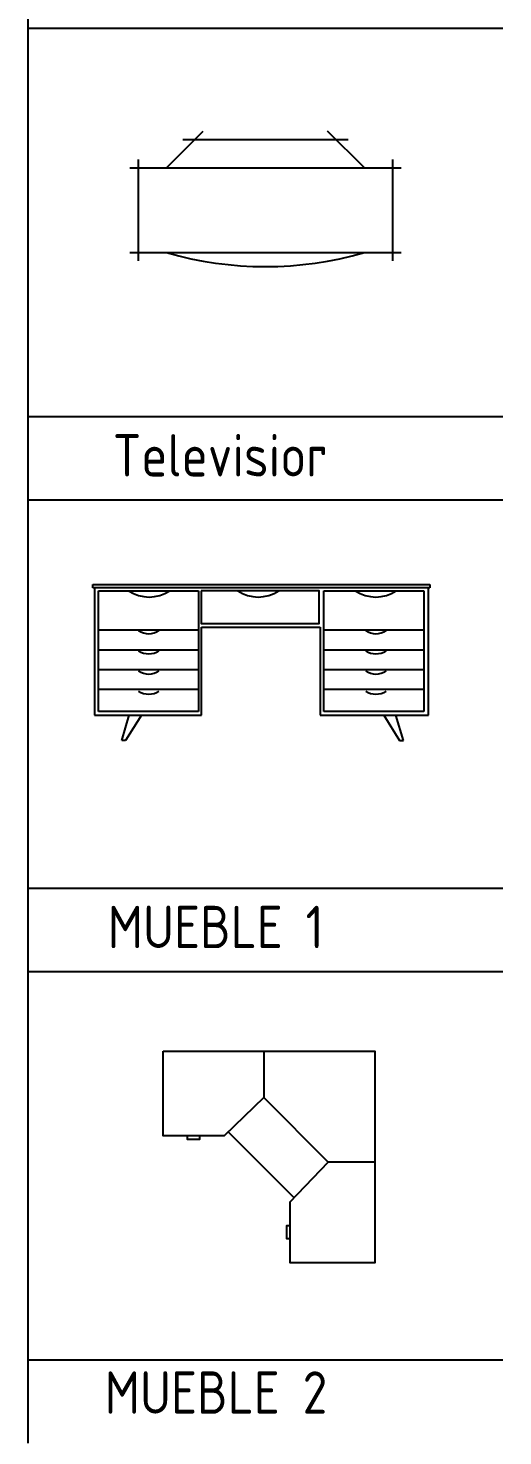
# Model space of a CAD drawing. Header units: millimetres. Extents: x 2198.5 to 2287.8, y 1208.8 to 1298.1.
# Drawn here: x 2221.98 to 2225.34, y 1267.83 to 1277.81 of the extents above; entities that cross this region are included whole.
import ezdxf

# ---------------------------------------------------------------- set-up
doc = ezdxf.new("R2010")
doc.units = ezdxf.units.MM
doc.layers.add('2', color=7, linetype='Continuous')
doc.styles.add('ARCHQUICK', font='ARCHQUIK.SHX')

# ---------------------------------------------------------------- blocks, each defined once
blk = doc.blocks.new('tele')
for p, q in [((181.2835, 75.7674), (181.2835, 74.8074)), ((181.5835, 75.7674), (181.5835, 74.8074)), ((181.6135, 75.7374), (181.2535, 75.7374)), ((181.5835, 75.6374), (181.7135, 75.5074)), ((181.6835, 75.5798), (181.6835, 74.995)), ((181.5835, 74.9374), (181.7135, 75.0674)), ((181.6135, 74.8374), (181.2535, 74.8374))]:
    blk.add_line(p, q)
blk.add_arc((182.4835, 75.2874), 1.25, 163.7398, 196.2602)
blk = doc.blocks.new('MUEBLE')
at = {"linetype": 'ByBlock'}
for p, q in [((180.3931, 72.2587), (182.382, 72.2587)), ((180.3931, 72.2387), (180.3931, 72.2587)), ((182.382, 72.2387), (180.3931, 72.2387)), ((180.4041, 72.2366), (180.4041, 71.4866)), ((182.3731, 71.4866), (182.3731, 72.2366)), ((182.382, 72.2587), (182.382, 72.2387)), ((180.4262, 71.5077), (180.4262, 72.22)), ((180.4262, 72.22), (181.0166, 72.22)), ((181.0166, 72.22), (181.0166, 71.5077)), ((181.7562, 72.22), (182.3466, 72.22)), ((181.7562, 71.5077), (181.7562, 72.22)), ((182.3466, 72.22), (182.3466, 71.5077)), ((180.4262, 71.99), (181.0166, 71.99)), ((181.0341, 71.4866), (181.0341, 72.0066)), ((181.0341, 72.0066), (181.7341, 72.0066)), ((181.7341, 72.0066), (181.7341, 71.4866)), ((181.7562, 71.99), (182.3466, 71.99)), ((180.4262, 71.873), (181.0166, 71.873)), ((181.7562, 71.873), (182.3466, 71.873)), ((180.4262, 71.756), (181.0166, 71.756)), ((181.7562, 71.756), (182.3466, 71.756)), ((180.4262, 71.639), (181.0166, 71.639)), ((181.7562, 71.639), (182.3466, 71.639)), ((180.4041, 71.4866), (181.0341, 71.4866)), ((181.0166, 71.5077), (180.4262, 71.5077)), ((180.5641, 71.3365), (180.6083, 71.4856)), ((180.68, 71.4856), (180.5862, 71.3365)), ((181.7341, 71.4866), (182.3731, 71.4866)), ((182.3466, 71.5077), (181.7562, 71.5077)), ((182.1093, 71.4856), (182.2031, 71.3365)), ((182.2252, 71.3365), (182.181, 71.4856)), ((180.5862, 71.3365), (180.5641, 71.3365)), ((182.2031, 71.3365), (182.2252, 71.3365))]:
    blk.add_line(p, q, dxfattribs=at)
blk.add_lwpolyline([(181.0332, 72.22), (181.0332, 72.0267), (181.7285, 72.0267), (181.7285, 72.22)], close=True, dxfattribs=at)
for centre, radius in [((180.7258, 72.4048), 0.2211), ((181.3695, 72.4048), 0.2211), ((182.0624, 72.4048), 0.2211), ((180.7231, 72.0778), 0.1105), ((182.0638, 72.0778), 0.1105), ((180.7231, 71.9588), 0.1105), ((182.0638, 71.9588), 0.1105), ((180.7231, 71.8398), 0.1105), ((182.0638, 71.8398), 0.1105), ((180.7231, 71.7208), 0.1105), ((182.0638, 71.7208), 0.1105)]:
    blk.add_arc(centre, radius, 236.69176, 303.30824, dxfattribs=at)
blk = doc.blocks.new('MUEBLE 2')
at = {"linetype": 'Continuous'}
for p, q in [((181.4336, 69.3786, -2.89), (181.4336, 69.0484, -2.89)), ((181.1821, 68.8065, -2.89), (181.6489, 68.3397, -2.89)), ((182.221, 68.5912, -2.89), (181.8908, 68.5912, -2.89))]:
    blk.add_line(p, q, dxfattribs=at)
at = {"linetype": 'Continuous', "elevation": -2.89}
blk.add_lwpolyline([(180.721, 69.3786), (182.221, 69.3786), (182.221, 67.8786), (181.621, 67.8786), (181.621, 68.3109), (181.8908, 68.5912), (181.4336, 69.0484), (181.1534, 68.7786), (180.721, 68.7786), (180.721, 69.3786)], close=True, dxfattribs=at)
at = {"elevation": -2.89}
for points in [[(180.892, 68.7786), (180.892, 68.7532), (180.9823, 68.7532), (180.9823, 68.7786)], [(181.621, 68.1399), (181.5956, 68.1399), (181.5956, 68.0496), (181.621, 68.0496)]]:
    blk.add_lwpolyline(points, dxfattribs=at)

msp = doc.modelspace()

# ---------------------------------------------------------------- linework, layer by layer
at = {"layer": '2', "color": 4}
for p, q in [((2221.9827, 1267.7813), (2221.9827, 1281.1466)), ((2221.9827, 1277.8053), (2225.3427, 1277.8053)), ((2221.9827, 1275.0535), (2225.3427, 1275.0535)), ((2221.9827, 1274.464), (2225.3427, 1274.464)), ((2221.9827, 1271.7122), (2225.3427, 1271.7122)), ((2221.9827, 1271.1227), (2225.3427, 1271.1227)), ((2221.9827, 1268.3708), (2225.3427, 1268.3708))]:
    msp.add_line(p, q, dxfattribs=at)

# ---------------------------------------------------------------- block references
at = {"xscale": 2, "yscale": 2, "zscale": 2, "rotation": 90}
msp.add_blockref('tele', (2374.2372, 913.6488), dxfattribs=at)
at = {"xscale": 1.200000000000003, "yscale": 1.200000000000003, "zscale": 1.200000000000003}
msp.add_blockref('MUEBLE', (2005.9682, 1187.1545), dxfattribs=at)
msp.add_blockref('MUEBLE 2', (2042.2162, 1201.18))

# ---------------------------------------------------------------- texts
at = {"layer": '2', "style": 'ARCHQUICK'}
for s, p in [('Televisior', (2222.5818, 1274.6289)), ('MUEBLE 1', (2222.5458, 1271.2876)), ('MUEBLE 2', (2222.5244, 1267.9893))]:
    msp.add_text(s, height=0.3, dxfattribs=at).set_placement(p)

doc.saveas('drawing.dxf')
